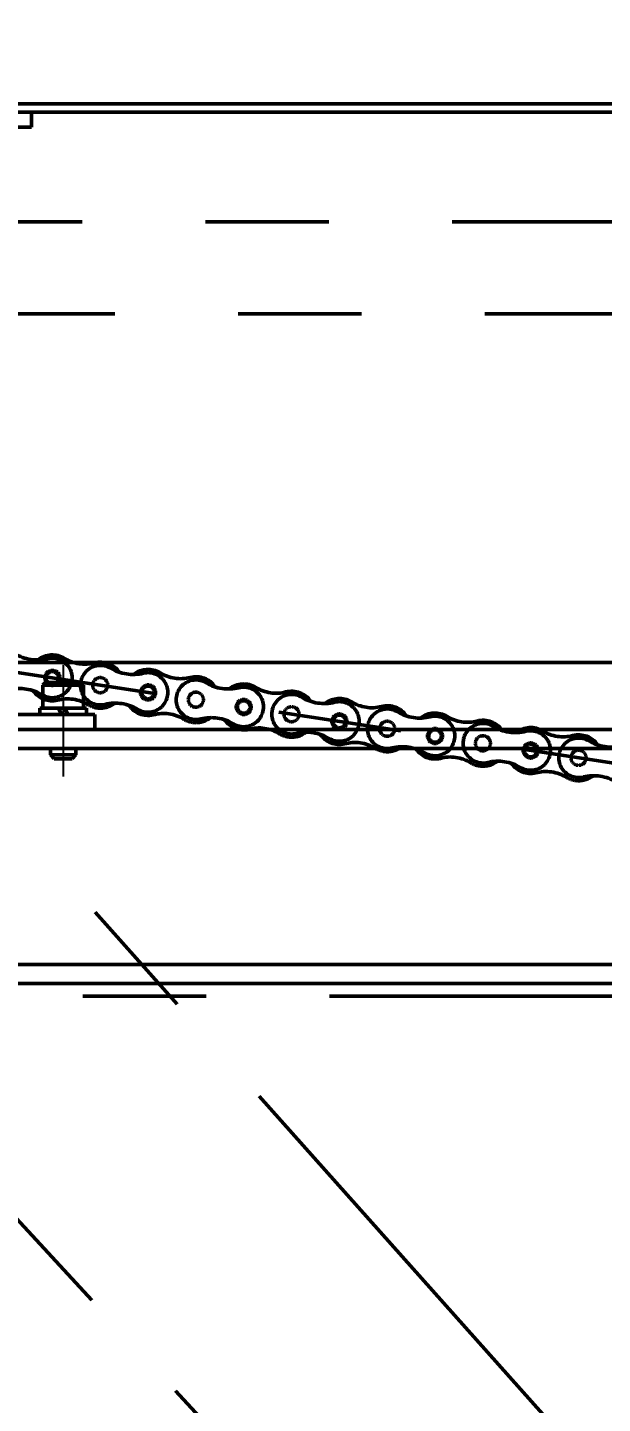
# Model space of a CAD drawing. Header units: millimetres. Extents: x -993 to 13147, y -7260 to 4342.
# Drawn here: x 278 to 505, y 618 to 1160 of the extents above; entities that cross this region are included whole.
import ezdxf

# ---------------------------------------------------------------- set-up
doc = ezdxf.new("R2010")
doc.units = ezdxf.units.MM
doc.header["$LTSCALE"] = 7.649257
for name, pattern in [('CENTER', [50.8, 31.75, -6.35, 6.35, -6.35]), ('DASHED', [19.05, 12.7, -6.35]), ('PHANTOM', [63.5, 31.75, -6.35, 6.35, -6.35, 6.35, -6.35])]:
    doc.linetypes.add(name, pattern=pattern)
for name, color, linetype in [('NoLayerName_001', 7, 'Continuous'), ('NoLayerName_002', 7, 'Continuous'), ('NoLayerName_003', 7, 'Continuous')]:
    doc.layers.add(name, color=color, linetype=linetype)
doc.styles.get("Standard").update_dxf_attribs({"font": 'txt', "bigfont": 'extfont2'})
doc.dimstyles.get("Standard").update_dxf_attribs({"dimtxt": 2.5, "dimasz": 2.5, "dimexe": 1.25, "dimexo": 0.625, "dimtad": 1, "dimzin": 0, "dimdsep": 46, "dimtxsty": 'Standard', "dimcen": 2.5, "dimadec": 0, "dimazin": 0, "dimtfac": 0.75, "dimtmove": 0, "dimatfit": 3, "dimfxl": 1, "dimarcsym": 0})

# ---------------------------------------------------------------- blocks, each defined once
blk = doc.blocks.new('_OPEN30')
at = {"color": 0, "linetype": 'ByBlock', "lineweight": -2}
for p, q in [((-1, 0.267949), (0, 0)), ((0, 0), (-1, -0.267949)), ((0, 0), (-1, 0))]:
    blk.add_line(p, q, dxfattribs=at)
blk = doc.blocks.new('*D1560')
at = {"layer": 'Defpoints', "color": 0}
for p in [(1070, 1507.1), (70, 1067.35), (1070, 1067.35)]:
    blk.add_point(p, dxfattribs=at)
at = {"layer": 'NoLayerName_001', "color": 0, "linetype": 'Continuous', "lineweight": 25}
for p, q in [((70, 1082.35), (70, 1522.1)), ((1070, 1082.35), (1070, 1522.1)), ((115, 1507.1), (1025, 1507.1))]:
    blk.add_line(p, q, dxfattribs=at)
at = {"layer": 'NoLayerName_001', "color": 0, "lineweight": 25, "xscale": 45, "yscale": 45, "zscale": 45, "rotation": 180}
blk.add_blockref('_OPEN30', (70, 1507.1), dxfattribs=at)
at = {"layer": 'NoLayerName_001', "color": 0, "lineweight": 25, "xscale": 45, "yscale": 45, "zscale": 45}
blk.add_blockref('_OPEN30', (1070, 1507.1), dxfattribs=at)
at = {"layer": 'NoLayerName_001', "color": 2, "lineweight": 50, "insert": (570, 1567.1), "char_height": 90, "attachment_point": 5}
blk.add_mtext('\\W0.8000;\\T0.8750;1000', dxfattribs=at)
blk = doc.blocks.new('JZB_0116')
at = {"layer": 'NoLayerName_001', "color": 7, "linetype": 'Continuous', "lineweight": 50}
for p, q in [((25, 237.3), (25, 243.3)), ((25, 243.3), (100, 243.3)), ((100, 243.3), (100, 237.3)), ((25, 237.3), (100, 237.3)), ((37.5, 6), (37.5, 237.3)), ((87.5, 237.3), (87.5, 6)), ((0, 0), (0, 6)), ((125, 6), (0, 6)), ((125, 6), (125, 0))]:
    blk.add_line(p, q, dxfattribs=at)
at = {"layer": 'NoLayerName_001', "color": 3, "linetype": 'DASHED', "lineweight": 50}
for p, q in [((40.7, 6), (40.7, 237.3)), ((84.3, 237.3), (84.3, 6))]:
    blk.add_line(p, q, dxfattribs=at)
blk = doc.blocks.new('JZB_0120')
at = {"layer": 'NoLayerName_001', "color": 7, "linetype": 'Continuous', "lineweight": 50}
for p, q in [((0, 2.5), (0, 0)), ((7.34, 2.5), (0, 2.5)), ((8.56, 0), (7.34, 2.5)), ((18.4, 2.5), (9.84, 2.5)), ((9.84, 2.5), (11.06, 0)), ((18.4, 0), (18.4, 2.5))]:
    blk.add_line(p, q, dxfattribs=at)
blk = doc.blocks.new('JZB_0122')
at = {"layer": 'NoLayerName_001', "color": 7, "linetype": 'Continuous', "lineweight": 50}
for p, q in [((1, 30), (0, 29)), ((16, 29), (0, 29)), ((0, 29), (0, 20)), ((15, 30), (1, 30)), ((16, 29), (15, 30)), ((16, 20), (16, 29)), ((6.14, 20), (8.64, 20)), ((3, 3.78), (3, 1.5)), ((13, 1.5), (3, 1.5)), ((3, 1.5), (4.5, 0)), ((11.5, 0), (4.5, 0)), ((11.5, 0), (13, 1.5)), ((13, 1.5), (13, 3.78))]:
    blk.add_line(p, q, dxfattribs=at)
blk = doc.blocks.new('JZB_0142')
at = {"layer": 'NoLayerName_001', "color": 7, "linetype": 'Continuous', "lineweight": 50}
for p, q in [((690, 767.5), (50, 767.5)), ((690, 760), (153, 760)), ((690, 675), (153, 675)), ((690, 667.5), (93.2, 667.5))]:
    blk.add_line(p, q, dxfattribs=at)
blk = doc.blocks.new('JZB_0208')
at = {"layer": 'NoLayerName_001', "color": 7, "linetype": 'Continuous', "lineweight": 50}
for p, q in [((0, 220), (4567, 220)), ((900, 216.8), (320, 216.8)), ((307.5, 0), (690, 0))]:
    blk.add_line(p, q, dxfattribs=at)
blk = doc.blocks.new('JZB_0385')
at = {"layer": 'NoLayerName_002', "color": 3, "linetype": 'PHANTOM', "lineweight": 50}
blk.add_line((640, 436), (70, 436), dxfattribs=at)
blk = doc.blocks.new('JZB_0386')
at = {"layer": 'NoLayerName_002', "color": 3, "linetype": 'PHANTOM', "lineweight": 50}
for p, q in [((0, 300), (2210, 300)), ((2210, 0), (0, 0))]:
    blk.add_line(p, q, dxfattribs=at)
blk = doc.blocks.new('JZB_0401')
at = {"layer": 'NoLayerName_003', "color": 4, "linetype": 'CENTER', "lineweight": 50}
for p, q in [((63.88, 208.57), (1063.88, 208.57)), ((707.45, 0.49), (55.64, 99.49))]:
    blk.add_line(p, q, dxfattribs=at)
at = {"layer": 'NoLayerName_003', "color": 3, "linetype": 'PHANTOM', "lineweight": 50}
for p, q in [((299.64, 53.28), (299.63, 53.28)), ((337.31, 47.55), (337.29, 47.56)), ((374.98, 41.83), (374.96, 41.83)), ((412.64, 36.11), (412.63, 36.11)), ((450.31, 30.39), (450.3, 30.39)), ((487.98, 24.67), (487.96, 24.67))]:
    blk.add_line(p, q, dxfattribs=at)
for centre, radius in [((282.14, 65.09), 2.98), ((282.14, 65.09), 2.48), ((300.97, 62.23), 2.98), ((319.81, 59.37), 2.98), ((319.81, 59.37), 2.48), ((338.64, 56.51), 2.98), ((357.48, 53.64), 2.98), ((357.48, 53.64), 2.48), ((376.31, 50.78), 2.98), ((395.14, 47.92), 2.98), ((395.14, 47.92), 2.48), ((413.98, 45.06), 2.98), ((432.81, 42.2), 2.98), ((432.81, 42.2), 2.48), ((451.65, 39.34), 2.98), ((470.48, 36.48), 2.98), ((470.48, 36.48), 2.48), ((489.31, 33.62), 2.98)]:
    blk.add_circle(centre, radius, dxfattribs=at)
for centre, radius, start, end in [((276.15, 89.06), 16.9, 238.7432, 283.9829), ((282.12, 65.09), 9.05, 58.2819, 128.6167), ((282.12, 65.09), 7.8, 238.7432, 103.9829), ((294.92, 85.81), 15.31, 238.2819, 284.4442), ((301, 62.22), 9.05, 34.1094, 104.4442), ((301, 62.22), 7.8, 58.7432, 283.9829), ((313.82, 83.34), 16.9, 238.7432, 283.9829), ((319.78, 59.37), 9.05, 58.2819, 128.6167), ((319.78, 59.37), 7.8, 238.7432, 103.9829), ((332.59, 80.09), 15.31, 238.2819, 284.4442), ((338.67, 56.5), 9.05, 34.1094, 104.4442), ((269.3, 43.98), 16.9, 58.7432, 103.9829), ((282.12, 65.09), 9.05, 214.1094, 282.7777), ((338.67, 56.5), 7.8, 58.7432, 283.9829), ((351.48, 77.62), 16.9, 238.7432, 283.9829), ((357.45, 53.65), 9.05, 58.2819, 128.6167), ((357.45, 53.65), 7.8, 238.7432, 103.9829), ((370.26, 74.37), 15.31, 238.2819, 284.4442), ((376.33, 50.78), 9.05, 34.1094, 104.4442), ((288.18, 41.5), 15.31, 58.2819, 105.3777), ((300.98, 62.23), 9.05, 238.2819, 261.3631), ((301, 62.22), 9.05, 261.3631, 308.6167), ((306.97, 38.25), 16.9, 58.7432, 103.9829), ((319.78, 59.37), 9.05, 214.1094, 282.7777), ((376.33, 50.78), 7.8, 58.7432, 283.9829), ((389.15, 71.89), 16.9, 238.7432, 283.9829), ((395.12, 47.93), 9.05, 58.2819, 128.6167), ((395.12, 47.93), 7.8, 238.7432, 103.9829), ((407.93, 68.65), 15.31, 238.2819, 284.4442), ((325.85, 35.78), 15.31, 58.2819, 105.3777), ((338.65, 56.5), 9.05, 238.2819, 261.3631), ((338.67, 56.5), 9.05, 261.3631, 308.6167), ((344.64, 32.53), 16.9, 58.7432, 103.9829), ((414, 45.06), 7.8, 58.7432, 283.9829), ((414, 45.06), 9.05, 34.1094, 104.4442), ((426.82, 66.17), 16.9, 238.7432, 283.9829), ((432.79, 42.2), 9.05, 58.2819, 128.6167), ((432.79, 42.2), 7.8, 238.7432, 103.9829), ((445.59, 62.93), 15.31, 238.2819, 284.4442), ((357.45, 53.65), 9.05, 214.1094, 282.7777), ((363.51, 30.06), 15.31, 58.2819, 105.3777), ((376.33, 50.78), 9.05, 261.3631, 308.6167), ((382.3, 26.81), 16.9, 58.7432, 103.9829), ((451.67, 39.34), 7.8, 58.7432, 283.9829), ((451.67, 39.34), 9.05, 34.1094, 104.4442), ((464.49, 60.45), 16.9, 238.7432, 283.9829), ((470.46, 36.48), 9.05, 58.2819, 128.6167), ((470.46, 36.48), 7.8, 238.7432, 103.9829), ((483.26, 57.2), 15.31, 238.2819, 284.4442), ((376.32, 50.78), 9.05, 238.2819, 261.3631), ((395.12, 47.93), 9.05, 214.1094, 282.7777), ((401.18, 24.34), 15.31, 58.2819, 105.3777), ((414, 45.06), 9.05, 261.3631, 308.6167), ((419.97, 21.09), 16.9, 58.7432, 103.9829), ((489.34, 33.61), 7.8, 58.7432, 283.9829), ((489.34, 33.61), 9.05, 34.1094, 104.4442), ((502.15, 54.73), 16.9, 238.7432, 283.9829), ((413.99, 45.06), 9.05, 238.2819, 261.3631), ((432.79, 42.2), 9.05, 214.1094, 282.7777), ((438.85, 18.62), 15.31, 58.2819, 105.3777), ((451.66, 39.34), 9.05, 238.2819, 261.3631), ((451.67, 39.34), 9.05, 261.3631, 308.6167), ((457.64, 15.37), 16.9, 58.7432, 103.9829), ((470.46, 36.48), 9.05, 214.1094, 282.7777), ((476.52, 12.9), 15.31, 58.2819, 105.3777), ((489.32, 33.62), 9.05, 238.2819, 261.3631), ((489.34, 33.61), 9.05, 261.3631, 308.6167), ((495.31, 9.65), 16.9, 58.7432, 103.9829)]:
    blk.add_arc(centre, radius, start, end, dxfattribs=at)
blk = doc.blocks.new('JZB_0402')
at = {"layer": 'NoLayerName_001', "color": 4, "linetype": 'CENTER', "lineweight": 50}
for p, q in [((105.06, 600.32), (567.66, 81.31)), ((495.33, 15.71), (27.42, 522.7))]:
    blk.add_line(p, q, dxfattribs=at)

msp = doc.modelspace()

# ---------------------------------------------------------------- linework, layer by layer
at = {"layer": 'NoLayerName_001', "color": 4, "linetype": 'CENTER', "lineweight": 25}
msp.add_line((292.5, 909), (292.5, 865), dxfattribs=at)

# ---------------------------------------------------------------- block references
at = {"layer": 'NoLayerName_001'}
for name, p in [('JZB_0208', (-40, 910)), ('JZB_0116', (180, 883.5)), ('JZB_0386', (-40, 783.5)), ('JZB_0402', (6.119, 428.8177)), ('JZB_0401', (6.1244, 838.78)), ('JZB_0122', (284.5, 872)), ('JZB_0142', (-40, 116)), ('JZB_0120', (283.3, 889.5)), ('JZB_0385', (0.2, 342.5))]:
    msp.add_blockref(name, p, dxfattribs=at)

# ---------------------------------------------------------------- dimensions: what is measured, and where the dimension line sits
at = {"layer": 'NoLayerName_001', "color": 3, "linetype": 'Continuous', "lineweight": 50}
dim = msp.add_linear_dim(base=(1070, 1507.103), p1=(70, 1067.3523), p2=(1070, 1067.3523), text='\\W0.8000;\\T0.8750;<>', dimstyle='Standard', override={"dimtxt": 90, "dimasz": 45, "dimexe": 15, "dimexo": 15, "dimgap": 15, "dimdec": 3, "dimzin": 8, "dimblk": 'OPEN30', "dimclrd": 0, "dimclre": 0, "dimclrt": 2, "dimtp": 0, "dimtm": 0, "dimlwd": 25, "dimlwe": 25}, dxfattribs=at)
dim.commit()
dim.dimension.update_dxf_attribs({"geometry": '*D1560', "text_midpoint": (570, 1507.103), "dimtype": 160})

doc.saveas('drawing.dxf')
